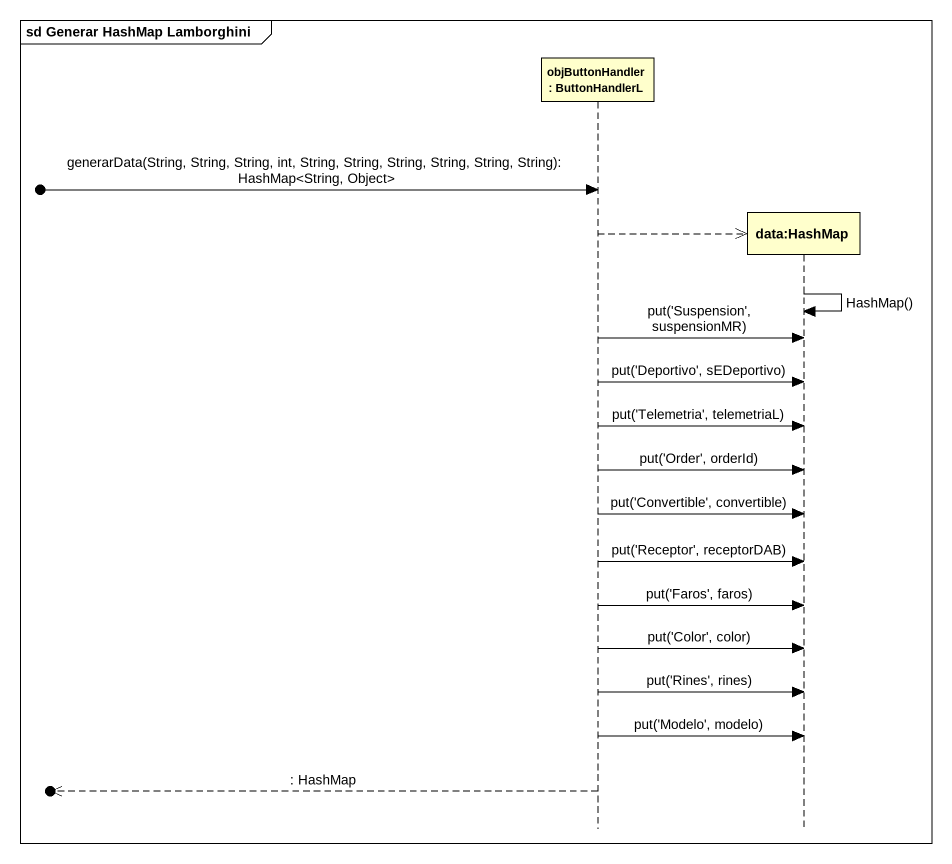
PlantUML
@startuml
mainframe sd Generar HashMap Lamborghini
hide footbox
participant "objButtonHandler : ButtonHandlerL" as objButtonHandler
participant "data:HashMap" as data_HashMap

[o-> objButtonHandler : generarData(String, String, String, int, String, String, String, String, String, String): HashMap<String, Object>
objButtonHandler -->> data_HashMap **
data_HashMap -> data_HashMap : HashMap()
objButtonHandler -> data_HashMap : put('Suspension', suspensionMR)
objButtonHandler -> data_HashMap : put('Deportivo', sEDeportivo)
objButtonHandler -> data_HashMap : put('Telemetria', telemetriaL)
objButtonHandler -> data_HashMap : put('Order', orderId)
objButtonHandler -> data_HashMap : put('Convertible', convertible)
objButtonHandler -> data_HashMap : put('Receptor', receptorDAB)
objButtonHandler -> data_HashMap : put('Faros', faros)
objButtonHandler -> data_HashMap : put('Color', color)
objButtonHandler -> data_HashMap : put('Rines', rines)
objButtonHandler -> data_HashMap : put('Modelo', modelo)
[o<<-- objButtonHandler : : HashMap
@enduml
